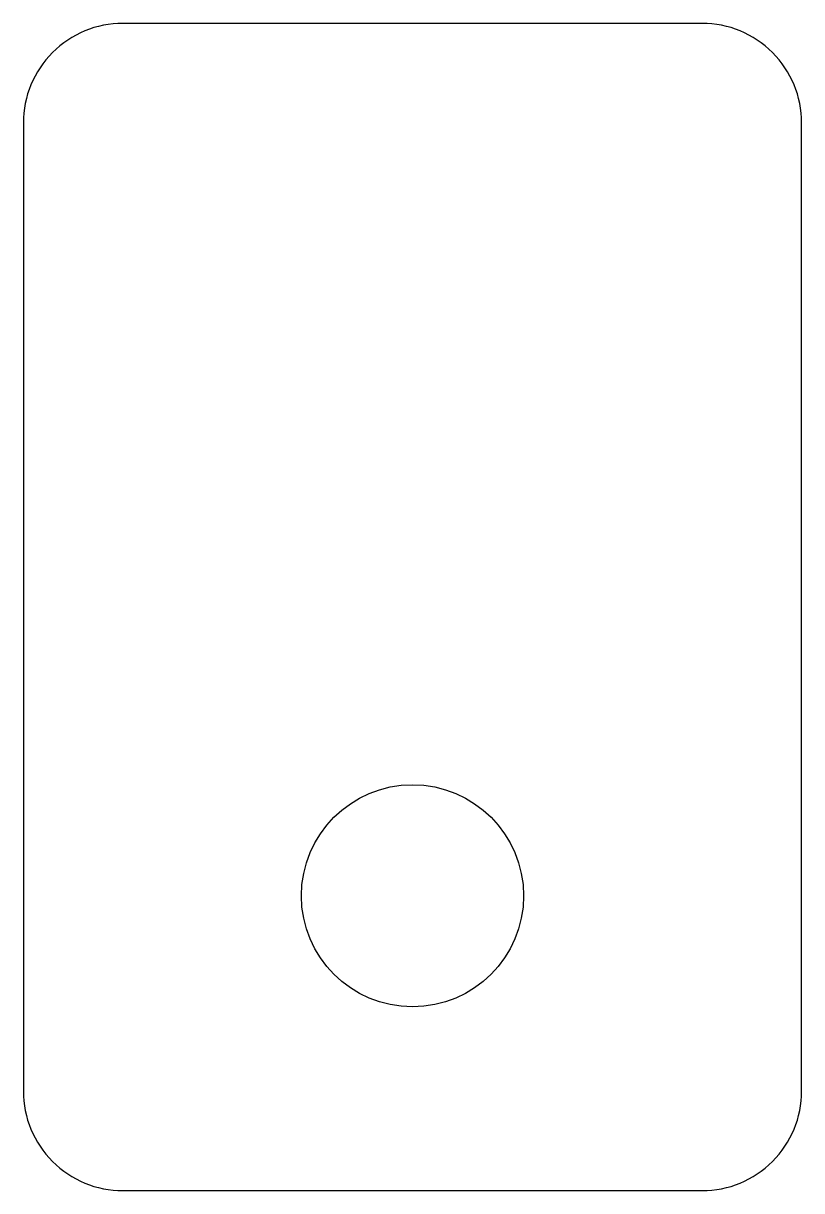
# Model space of a CAD drawing. Header units: millimetres. Extents: x -51 to 51, y -76 to 76.
import ezdxf

# ---------------------------------------------------------------- set-up
doc = ezdxf.new("R2010")
doc.units = ezdxf.units.MM
doc.layers.get('0').update_dxf_attribs({"linetype": 'CONTINUOUS'})

msp = doc.modelspace()

# ---------------------------------------------------------------- linework, layer by layer
msp.add_lwpolyline([(37.8, -76.2, 0.414214), (50.8, -63.2), (50.8, 63.2, 0.414214), (37.8, 76.2), (-37.8, 76.2, 0.414214), (-50.8, 63.2), (-50.8, -63.2, 0.414214), (-37.8, -76.2)], format="xyb", close=True)
msp.add_circle((0, -37.7), 14.5)

doc.saveas('drawing.dxf')
